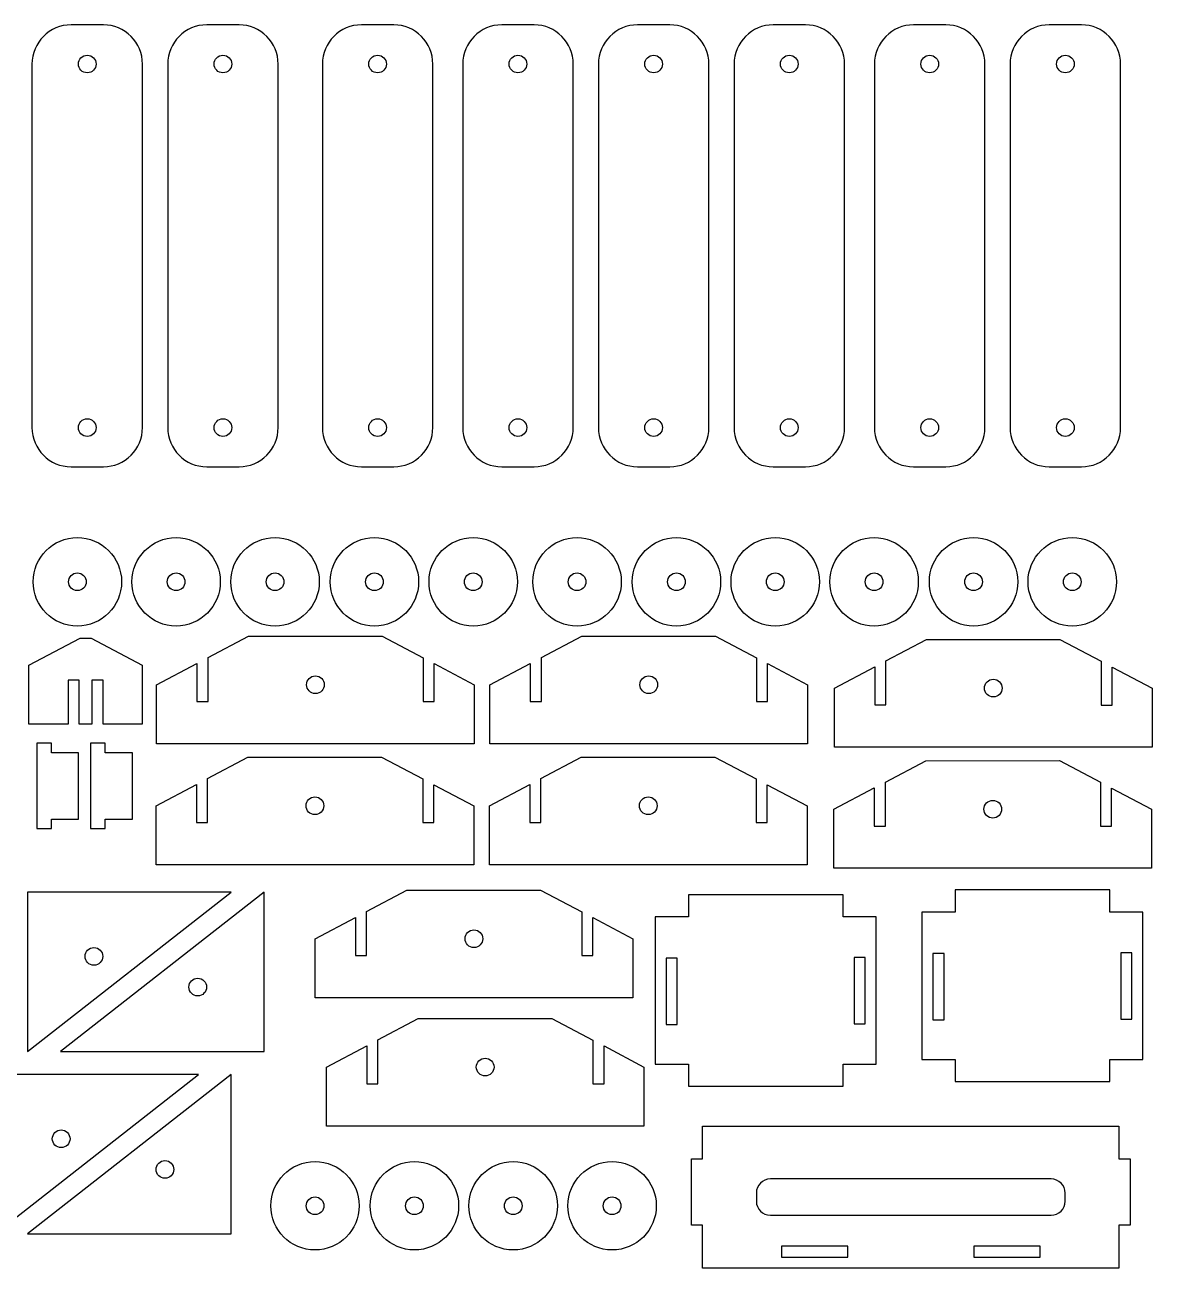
# Model space of a CAD drawing. Extents: x -52.4 to 45, y -15.4 to 14.2.
# Drawn here: x -32.98 to -7.48, y -14.05 to 14.08 of the extents above; entities that cross this region are included whole.
import ezdxf

# ---------------------------------------------------------------- set-up
doc = ezdxf.new("R2010")
doc.units = 0
doc.header["$MEASUREMENT"] = 0
doc.layers.add('CAMADA_1', color=7, linetype='CONTINUOUS')

msp = doc.modelspace()

# ---------------------------------------------------------------- linework, layer by layer
at = {"layer": 'CAMADA_1', "color": 250}
for points in [[(-14.22467, -8.5248), (-13.97467, -8.5248), (-13.97467, -7.0248), (-14.22467, -7.0248), (-14.22467, -8.5248)], [(-12.44217, -8.43219), (-12.19217, -8.43219), (-12.19217, -6.93219), (-12.44217, -6.93219), (-12.44217, -8.43219)], [(-8.19217, -8.41896), (-7.94217, -8.41896), (-7.94217, -6.91896), (-8.19217, -6.91896), (-8.19217, -8.41896)], [(-18.47467, -8.53803), (-18.22467, -8.53803), (-18.22467, -7.03803), (-18.47467, -7.03803), (-18.47467, -8.53803)]]:
    msp.add_lwpolyline(points, close=True, dxfattribs=at)
for centre, major_axis in [((-31.57265, 13.19537), (0, 0.2)), ((-28.50348, 13.19537), (0, 0.2)), ((-25.00452, 13.19537), (0, 0.2)), ((-21.82952, 13.19537), (0, 0.2)), ((-18.76035, 13.19537), (0, 0.2)), ((-15.69119, 13.19537), (0, 0.2)), ((-12.51619, 13.19537), (0, 0.2)), ((-9.44702, 13.19537), (0, 0.2)), ((-31.57265, 4.9667), (0, 0.2)), ((-28.50348, 4.9667), (0, 0.2)), ((-25.00452, 4.9667), (0, 0.2)), ((-21.82952, 4.9667), (0, 0.2)), ((-18.76035, 4.9667), (0, 0.2)), ((-15.69119, 4.9667), (0, 0.2)), ((-12.51619, 4.9667), (0, 0.2)), ((-9.44702, 4.9667), (0, 0.2)), ((-31.79643, 1.47837), (0, 1)), ((-29.56225, 1.47837), (0, 1)), ((-27.32497, 1.47837), (0, 1)), ((-25.07601, 1.47837), (0, 1)), ((-22.84183, 1.47837), (0, 1)), ((-20.4933, 1.47837), (0, 1)), ((-18.24434, 1.47837), (0, 1)), ((-16.01016, 1.47837), (0, 1)), ((-13.77288, 1.47837), (0, 1)), ((-11.52392, 1.47837), (0, 1)), ((-9.28974, 1.47837), (0, 1)), ((-31.79643, 1.47837), (0, 0.2)), ((-29.56225, 1.47837), (0, 0.2)), ((-27.32497, 1.47837), (0, 0.2)), ((-25.07601, 1.47837), (0, 0.2)), ((-22.84183, 1.47837), (0, 0.2)), ((-20.4933, 1.47837), (0, 0.2)), ((-18.24434, 1.47837), (0, 0.2)), ((-16.01016, 1.47837), (0, 0.2)), ((-13.77288, 1.47837), (0, 0.2)), ((-11.52392, 1.47837), (0, 0.2)), ((-9.28974, 1.47837), (0, 0.2)), ((-26.41115, -0.84936), (0, 0.2)), ((-18.87053, -0.84936), (0, 0.2)), ((-11.0768, -0.92728), (0, 0.2)), ((-26.42281, -3.58936), (0, 0.2)), ((-18.88219, -3.58936), (0, 0.2)), ((-11.08846, -3.66728), (0, 0.2)), ((-22.82618, -6.59775), (0, 0.2)), ((-31.42189, -6.99772), (0, 0.2)), ((-29.07328, -7.69192), (0, 0.2)), ((-22.57137, -9.50208), (0, 0.2)), ((-32.16274, -11.12522), (0, 0.2)), ((-29.81413, -11.81942), (0, 0.2)), ((-26.42058, -12.64118), (0, 1)), ((-24.17162, -12.64118), (0, 1)), ((-21.93744, -12.64118), (0, 1)), ((-19.70016, -12.64118), (0, 1)), ((-26.42058, -12.64118), (0, 0.2)), ((-24.17162, -12.64118), (0, 0.2)), ((-21.93744, -12.64118), (0, 0.2)), ((-19.70016, -12.64118), (0, 0.2))]:
    msp.add_ellipse(centre, major_axis=major_axis, ratio=1, dxfattribs=at)
for points, knots in [([(-31.93699, 14.08104), (-31.93699, 14.08104), (-31.20831, 14.08104), (-31.20831, 14.08104), (-31.20831, 14.08104), (-30.72119, 14.08104), (-30.32265, 13.6825), (-30.32265, 13.19538), (-30.32265, 13.19538), (-30.32265, 13.19538), (-30.32265, 4.9667), (-30.32265, 4.9667), (-30.32265, 4.9667), (-30.32265, 4.47958), (-30.72119, 4.08104), (-31.20831, 4.08104), (-31.20831, 4.08104), (-31.20831, 4.08104), (-31.93699, 4.08104), (-31.93699, 4.08104), (-31.93699, 4.08104), (-32.42411, 4.08104), (-32.82265, 4.47958), (-32.82265, 4.9667), (-32.82265, 4.9667), (-32.82265, 4.9667), (-32.82265, 13.19538), (-32.82265, 13.19538), (-32.82265, 13.19538), (-32.82265, 13.6825), (-32.42411, 14.08104), (-31.93699, 14.08104)], [0, 0, 0, 0, 0.11111111, 0.11111111, 0.11111111, 0.11111111, 0.22222222, 0.22222222, 0.22222222, 0.22222222, 0.33333333, 0.33333333, 0.33333333, 0.33333333, 0.44444444, 0.44444444, 0.44444444, 0.44444444, 0.55555556, 0.55555556, 0.55555556, 0.55555556, 0.66666667, 0.66666667, 0.66666667, 0.66666667, 0.77777778, 0.77777778, 0.77777778, 0.77777778, 1, 1, 1, 1]), ([(-28.86782, 14.08104), (-28.86782, 14.08104), (-28.13914, 14.08104), (-28.13914, 14.08104), (-28.13914, 14.08104), (-27.65202, 14.08104), (-27.25348, 13.6825), (-27.25348, 13.19538), (-27.25348, 13.19538), (-27.25348, 13.19538), (-27.25348, 4.9667), (-27.25348, 4.9667), (-27.25348, 4.9667), (-27.25348, 4.47958), (-27.65202, 4.08104), (-28.13914, 4.08104), (-28.13914, 4.08104), (-28.13914, 4.08104), (-28.86782, 4.08104), (-28.86782, 4.08104), (-28.86782, 4.08104), (-29.35494, 4.08104), (-29.75348, 4.47958), (-29.75348, 4.9667), (-29.75348, 4.9667), (-29.75348, 4.9667), (-29.75348, 13.19538), (-29.75348, 13.19538), (-29.75348, 13.19538), (-29.75348, 13.6825), (-29.35494, 14.08104), (-28.86782, 14.08104)], [0, 0, 0, 0, 0.11111111, 0.11111111, 0.11111111, 0.11111111, 0.22222222, 0.22222222, 0.22222222, 0.22222222, 0.33333333, 0.33333333, 0.33333333, 0.33333333, 0.44444444, 0.44444444, 0.44444444, 0.44444444, 0.55555556, 0.55555556, 0.55555556, 0.55555556, 0.66666667, 0.66666667, 0.66666667, 0.66666667, 0.77777778, 0.77777778, 0.77777778, 0.77777778, 1, 1, 1, 1]), ([(-25.36886, 14.08104), (-25.36886, 14.08104), (-24.64018, 14.08104), (-24.64018, 14.08104), (-24.64018, 14.08104), (-24.15306, 14.08104), (-23.75452, 13.6825), (-23.75452, 13.19538), (-23.75452, 13.19538), (-23.75452, 13.19538), (-23.75452, 4.9667), (-23.75452, 4.9667), (-23.75452, 4.9667), (-23.75452, 4.47958), (-24.15306, 4.08104), (-24.64018, 4.08104), (-24.64018, 4.08104), (-24.64018, 4.08104), (-25.36886, 4.08104), (-25.36886, 4.08104), (-25.36886, 4.08104), (-25.85598, 4.08104), (-26.25452, 4.47958), (-26.25452, 4.9667), (-26.25452, 4.9667), (-26.25452, 4.9667), (-26.25452, 13.19538), (-26.25452, 13.19538), (-26.25452, 13.19538), (-26.25452, 13.6825), (-25.85598, 14.08104), (-25.36886, 14.08104)], [0, 0, 0, 0, 0.11111111, 0.11111111, 0.11111111, 0.11111111, 0.22222222, 0.22222222, 0.22222222, 0.22222222, 0.33333333, 0.33333333, 0.33333333, 0.33333333, 0.44444444, 0.44444444, 0.44444444, 0.44444444, 0.55555556, 0.55555556, 0.55555556, 0.55555556, 0.66666667, 0.66666667, 0.66666667, 0.66666667, 0.77777778, 0.77777778, 0.77777778, 0.77777778, 1, 1, 1, 1]), ([(-22.19386, 14.08104), (-22.19386, 14.08104), (-21.46518, 14.08104), (-21.46518, 14.08104), (-21.46518, 14.08104), (-20.97806, 14.08104), (-20.57952, 13.6825), (-20.57952, 13.19538), (-20.57952, 13.19538), (-20.57952, 13.19538), (-20.57952, 4.9667), (-20.57952, 4.9667), (-20.57952, 4.9667), (-20.57952, 4.47958), (-20.97806, 4.08104), (-21.46518, 4.08104), (-21.46518, 4.08104), (-21.46518, 4.08104), (-22.19386, 4.08104), (-22.19386, 4.08104), (-22.19386, 4.08104), (-22.68098, 4.08104), (-23.07952, 4.47958), (-23.07952, 4.9667), (-23.07952, 4.9667), (-23.07952, 4.9667), (-23.07952, 13.19538), (-23.07952, 13.19538), (-23.07952, 13.19538), (-23.07952, 13.6825), (-22.68098, 14.08104), (-22.19386, 14.08104)], [0, 0, 0, 0, 0.11111111, 0.11111111, 0.11111111, 0.11111111, 0.22222222, 0.22222222, 0.22222222, 0.22222222, 0.33333333, 0.33333333, 0.33333333, 0.33333333, 0.44444444, 0.44444444, 0.44444444, 0.44444444, 0.55555556, 0.55555556, 0.55555556, 0.55555556, 0.66666667, 0.66666667, 0.66666667, 0.66666667, 0.77777778, 0.77777778, 0.77777778, 0.77777778, 1, 1, 1, 1]), ([(-19.12469, 14.08104), (-19.12469, 14.08104), (-18.39601, 14.08104), (-18.39601, 14.08104), (-18.39601, 14.08104), (-17.90889, 14.08104), (-17.51035, 13.6825), (-17.51035, 13.19538), (-17.51035, 13.19538), (-17.51035, 13.19538), (-17.51035, 4.9667), (-17.51035, 4.9667), (-17.51035, 4.9667), (-17.51035, 4.47958), (-17.90889, 4.08104), (-18.39601, 4.08104), (-18.39601, 4.08104), (-18.39601, 4.08104), (-19.12469, 4.08104), (-19.12469, 4.08104), (-19.12469, 4.08104), (-19.61181, 4.08104), (-20.01035, 4.47958), (-20.01035, 4.9667), (-20.01035, 4.9667), (-20.01035, 4.9667), (-20.01035, 13.19538), (-20.01035, 13.19538), (-20.01035, 13.19538), (-20.01035, 13.6825), (-19.61181, 14.08104), (-19.12469, 14.08104)], [0, 0, 0, 0, 0.11111111, 0.11111111, 0.11111111, 0.11111111, 0.22222222, 0.22222222, 0.22222222, 0.22222222, 0.33333333, 0.33333333, 0.33333333, 0.33333333, 0.44444444, 0.44444444, 0.44444444, 0.44444444, 0.55555556, 0.55555556, 0.55555556, 0.55555556, 0.66666667, 0.66666667, 0.66666667, 0.66666667, 0.77777778, 0.77777778, 0.77777778, 0.77777778, 1, 1, 1, 1]), ([(-16.05553, 14.08104), (-16.05553, 14.08104), (-15.32685, 14.08104), (-15.32685, 14.08104), (-15.32685, 14.08104), (-14.83973, 14.08104), (-14.44119, 13.6825), (-14.44119, 13.19538), (-14.44119, 13.19538), (-14.44119, 13.19538), (-14.44119, 4.9667), (-14.44119, 4.9667), (-14.44119, 4.9667), (-14.44119, 4.47958), (-14.83973, 4.08104), (-15.32685, 4.08104), (-15.32685, 4.08104), (-15.32685, 4.08104), (-16.05553, 4.08104), (-16.05553, 4.08104), (-16.05553, 4.08104), (-16.54265, 4.08104), (-16.94119, 4.47958), (-16.94119, 4.9667), (-16.94119, 4.9667), (-16.94119, 4.9667), (-16.94119, 13.19538), (-16.94119, 13.19538), (-16.94119, 13.19538), (-16.94119, 13.6825), (-16.54265, 14.08104), (-16.05553, 14.08104)], [0, 0, 0, 0, 0.11111111, 0.11111111, 0.11111111, 0.11111111, 0.22222222, 0.22222222, 0.22222222, 0.22222222, 0.33333333, 0.33333333, 0.33333333, 0.33333333, 0.44444444, 0.44444444, 0.44444444, 0.44444444, 0.55555556, 0.55555556, 0.55555556, 0.55555556, 0.66666667, 0.66666667, 0.66666667, 0.66666667, 0.77777778, 0.77777778, 0.77777778, 0.77777778, 1, 1, 1, 1]), ([(-12.88053, 14.08104), (-12.88053, 14.08104), (-12.15185, 14.08104), (-12.15185, 14.08104), (-12.15185, 14.08104), (-11.66473, 14.08104), (-11.26619, 13.6825), (-11.26619, 13.19538), (-11.26619, 13.19538), (-11.26619, 13.19538), (-11.26619, 4.9667), (-11.26619, 4.9667), (-11.26619, 4.9667), (-11.26619, 4.47958), (-11.66473, 4.08104), (-12.15185, 4.08104), (-12.15185, 4.08104), (-12.15185, 4.08104), (-12.88053, 4.08104), (-12.88053, 4.08104), (-12.88053, 4.08104), (-13.36765, 4.08104), (-13.76619, 4.47958), (-13.76619, 4.9667), (-13.76619, 4.9667), (-13.76619, 4.9667), (-13.76619, 13.19538), (-13.76619, 13.19538), (-13.76619, 13.19538), (-13.76619, 13.6825), (-13.36765, 14.08104), (-12.88053, 14.08104)], [0, 0, 0, 0, 0.11111111, 0.11111111, 0.11111111, 0.11111111, 0.22222222, 0.22222222, 0.22222222, 0.22222222, 0.33333333, 0.33333333, 0.33333333, 0.33333333, 0.44444444, 0.44444444, 0.44444444, 0.44444444, 0.55555556, 0.55555556, 0.55555556, 0.55555556, 0.66666667, 0.66666667, 0.66666667, 0.66666667, 0.77777778, 0.77777778, 0.77777778, 0.77777778, 1, 1, 1, 1]), ([(-9.81136, 14.08104), (-9.81136, 14.08104), (-9.08268, 14.08104), (-9.08268, 14.08104), (-9.08268, 14.08104), (-8.59556, 14.08104), (-8.19702, 13.6825), (-8.19702, 13.19538), (-8.19702, 13.19538), (-8.19702, 13.19538), (-8.19702, 4.9667), (-8.19702, 4.9667), (-8.19702, 4.9667), (-8.19702, 4.47958), (-8.59556, 4.08104), (-9.08268, 4.08104), (-9.08268, 4.08104), (-9.08268, 4.08104), (-9.81136, 4.08104), (-9.81136, 4.08104), (-9.81136, 4.08104), (-10.29848, 4.08104), (-10.69702, 4.47958), (-10.69702, 4.9667), (-10.69702, 4.9667), (-10.69702, 4.9667), (-10.69702, 13.19538), (-10.69702, 13.19538), (-10.69702, 13.19538), (-10.69702, 13.6825), (-10.29848, 14.08104), (-9.81136, 14.08104)], [0, 0, 0, 0, 0.11111111, 0.11111111, 0.11111111, 0.11111111, 0.22222222, 0.22222222, 0.22222222, 0.22222222, 0.33333333, 0.33333333, 0.33333333, 0.33333333, 0.44444444, 0.44444444, 0.44444444, 0.44444444, 0.55555556, 0.55555556, 0.55555556, 0.55555556, 0.66666667, 0.66666667, 0.66666667, 0.66666667, 0.77777778, 0.77777778, 0.77777778, 0.77777778, 1, 1, 1, 1]), ([(-32.89377, -1.74357), (-32.89377, -1.74357), (-32.00522, -1.74357), (-32.00522, -1.74357), (-32.00522, -1.74357), (-32.00522, -1.74357), (-32.00522, -0.74991), (-32.00522, -0.74991), (-32.00522, -0.74991), (-32.00522, -0.74991), (-31.75522, -0.74991), (-31.75522, -0.74991), (-31.75522, -0.74991), (-31.75522, -0.74991), (-31.75522, -1.74357), (-31.75522, -1.74357), (-31.75522, -1.74357), (-31.75522, -1.74357), (-31.46522, -1.74357), (-31.46522, -1.74357), (-31.46522, -1.74357), (-31.46522, -1.74357), (-31.46522, -0.74991), (-31.46522, -0.74991), (-31.46522, -0.74991), (-31.46522, -0.74991), (-31.21522, -0.74991), (-31.21522, -0.74991), (-31.21522, -0.74991), (-31.21522, -0.74991), (-31.21522, -1.74357), (-31.21522, -1.74357), (-31.21522, -1.74357), (-31.21522, -1.74357), (-30.32671, -1.74358), (-30.32671, -1.74358), (-30.32671, -1.74358), (-30.32671, -1.74358), (-30.32671, -0.40748), (-30.32671, -0.40748), (-30.32671, -0.40748), (-30.32671, -0.40748), (-31.48524, 0.20374), (-31.48524, 0.20374), (-31.48524, 0.20374), (-31.48524, 0.20374), (-31.73524, 0.20374), (-31.73524, 0.20374), (-31.73524, 0.20374), (-31.73524, 0.20374), (-32.89377, -0.40748), (-32.89377, -0.40748), (-32.89377, -0.40748), (-32.89377, -0.40748), (-32.89377, -1.74357), (-32.89377, -1.74357)], [0, 0, 0, 0, 0.06666667, 0.06666667, 0.06666667, 0.06666667, 0.13333333, 0.13333333, 0.13333333, 0.13333333, 0.2, 0.2, 0.2, 0.2, 0.26666667, 0.26666667, 0.26666667, 0.26666667, 0.33333333, 0.33333333, 0.33333333, 0.33333333, 0.4, 0.4, 0.4, 0.4, 0.46666667, 0.46666667, 0.46666667, 0.46666667, 0.53333333, 0.53333333, 0.53333333, 0.53333333, 0.6, 0.6, 0.6, 0.6, 0.66666667, 0.66666667, 0.66666667, 0.66666667, 0.73333333, 0.73333333, 0.73333333, 0.73333333, 0.8, 0.8, 0.8, 0.8, 0.86666667, 0.86666667, 0.86666667, 0.86666667, 1, 1, 1, 1]), ([(-30.00375, -2.18543), (-30.00375, -2.18543), (-22.81854, -2.18544), (-22.81854, -2.18544), (-22.81854, -2.18544), (-22.81854, -2.18544), (-22.81855, -0.84935), (-22.81855, -0.84935), (-22.81855, -0.84935), (-22.81855, -0.84935), (-23.7228, -0.37228), (-23.7228, -0.37228), (-23.7228, -0.37228), (-23.7228, -0.37228), (-23.7228, -1.23166), (-23.7228, -1.23166), (-23.7228, -1.23166), (-23.7228, -1.23166), (-23.9728, -1.23166), (-23.9728, -1.23166), (-23.9728, -1.23166), (-23.9728, -1.23166), (-23.9728, -0.24038), (-23.9728, -0.24038), (-23.9728, -0.24038), (-23.9728, -0.24038), (-24.90302, 0.25039), (-24.90302, 0.25039), (-24.90302, 0.25039), (-24.90302, 0.25039), (-27.92589, 0.24874), (-27.92589, 0.24874), (-27.92589, 0.24874), (-27.92589, 0.24874), (-28.84106, -0.2349), (-28.84106, -0.2349), (-28.84106, -0.2349), (-28.84106, -0.2349), (-28.84106, -1.23018), (-28.84106, -1.23018), (-28.84106, -1.23018), (-28.84106, -1.23018), (-29.09106, -1.23018), (-29.09106, -1.23018), (-29.09106, -1.23018), (-29.09106, -1.23018), (-29.09106, -0.36702), (-29.09106, -0.36702), (-29.09106, -0.36702), (-29.09106, -0.36702), (-30.00375, -0.84935), (-30.00375, -0.84935), (-30.00375, -0.84935), (-30.00375, -0.84935), (-30.00375, -2.18543), (-30.00375, -2.18543)], [0, 0, 0, 0, 0.06666667, 0.06666667, 0.06666667, 0.06666667, 0.13333333, 0.13333333, 0.13333333, 0.13333333, 0.2, 0.2, 0.2, 0.2, 0.26666667, 0.26666667, 0.26666667, 0.26666667, 0.33333333, 0.33333333, 0.33333333, 0.33333333, 0.4, 0.4, 0.4, 0.4, 0.46666667, 0.46666667, 0.46666667, 0.46666667, 0.53333333, 0.53333333, 0.53333333, 0.53333333, 0.6, 0.6, 0.6, 0.6, 0.66666667, 0.66666667, 0.66666667, 0.66666667, 0.73333333, 0.73333333, 0.73333333, 0.73333333, 0.8, 0.8, 0.8, 0.8, 0.86666667, 0.86666667, 0.86666667, 0.86666667, 1, 1, 1, 1]), ([(-22.46313, -2.18543), (-22.46313, -2.18543), (-15.27792, -2.18544), (-15.27792, -2.18544), (-15.27792, -2.18544), (-15.27792, -2.18544), (-15.27793, -0.84935), (-15.27793, -0.84935), (-15.27793, -0.84935), (-15.27793, -0.84935), (-16.18218, -0.37228), (-16.18218, -0.37228), (-16.18218, -0.37228), (-16.18218, -0.37228), (-16.18218, -1.23166), (-16.18218, -1.23166), (-16.18218, -1.23166), (-16.18218, -1.23166), (-16.43218, -1.23166), (-16.43218, -1.23166), (-16.43218, -1.23166), (-16.43218, -1.23166), (-16.43218, -0.24038), (-16.43218, -0.24038), (-16.43218, -0.24038), (-16.43218, -0.24038), (-17.3624, 0.25039), (-17.3624, 0.25039), (-17.3624, 0.25039), (-17.3624, 0.25039), (-20.38527, 0.24874), (-20.38527, 0.24874), (-20.38527, 0.24874), (-20.38527, 0.24874), (-21.30044, -0.2349), (-21.30044, -0.2349), (-21.30044, -0.2349), (-21.30044, -0.2349), (-21.30044, -1.23018), (-21.30044, -1.23018), (-21.30044, -1.23018), (-21.30044, -1.23018), (-21.55044, -1.23018), (-21.55044, -1.23018), (-21.55044, -1.23018), (-21.55044, -1.23018), (-21.55044, -0.36702), (-21.55044, -0.36702), (-21.55044, -0.36702), (-21.55044, -0.36702), (-22.46313, -0.84935), (-22.46313, -0.84935), (-22.46313, -0.84935), (-22.46313, -0.84935), (-22.46313, -2.18543), (-22.46313, -2.18543)], [0, 0, 0, 0, 0.06666667, 0.06666667, 0.06666667, 0.06666667, 0.13333333, 0.13333333, 0.13333333, 0.13333333, 0.2, 0.2, 0.2, 0.2, 0.26666667, 0.26666667, 0.26666667, 0.26666667, 0.33333333, 0.33333333, 0.33333333, 0.33333333, 0.4, 0.4, 0.4, 0.4, 0.46666667, 0.46666667, 0.46666667, 0.46666667, 0.53333333, 0.53333333, 0.53333333, 0.53333333, 0.6, 0.6, 0.6, 0.6, 0.66666667, 0.66666667, 0.66666667, 0.66666667, 0.73333333, 0.73333333, 0.73333333, 0.73333333, 0.8, 0.8, 0.8, 0.8, 0.86666667, 0.86666667, 0.86666667, 0.86666667, 1, 1, 1, 1]), ([(-14.6694, -2.26335), (-14.6694, -2.26335), (-7.48419, -2.26336), (-7.48419, -2.26336), (-7.48419, -2.26336), (-7.48419, -2.26336), (-7.4842, -0.92727), (-7.4842, -0.92727), (-7.4842, -0.92727), (-7.4842, -0.92727), (-8.38845, -0.4502), (-8.38845, -0.4502), (-8.38845, -0.4502), (-8.38845, -0.4502), (-8.38845, -1.30958), (-8.38845, -1.30958), (-8.38845, -1.30958), (-8.38845, -1.30958), (-8.63845, -1.30958), (-8.63845, -1.30958), (-8.63845, -1.30958), (-8.63845, -1.30958), (-8.63845, -0.3183), (-8.63845, -0.3183), (-8.63845, -0.3183), (-8.63845, -0.3183), (-9.56867, 0.17247), (-9.56867, 0.17247), (-9.56867, 0.17247), (-9.56867, 0.17247), (-12.59154, 0.17082), (-12.59154, 0.17082), (-12.59154, 0.17082), (-12.59154, 0.17082), (-13.50671, -0.31282), (-13.50671, -0.31282), (-13.50671, -0.31282), (-13.50671, -0.31282), (-13.50671, -1.3081), (-13.50671, -1.3081), (-13.50671, -1.3081), (-13.50671, -1.3081), (-13.75671, -1.3081), (-13.75671, -1.3081), (-13.75671, -1.3081), (-13.75671, -1.3081), (-13.75671, -0.44494), (-13.75671, -0.44494), (-13.75671, -0.44494), (-13.75671, -0.44494), (-14.6694, -0.92727), (-14.6694, -0.92727), (-14.6694, -0.92727), (-14.6694, -0.92727), (-14.6694, -2.26335), (-14.6694, -2.26335)], [0, 0, 0, 0, 0.06666667, 0.06666667, 0.06666667, 0.06666667, 0.13333333, 0.13333333, 0.13333333, 0.13333333, 0.2, 0.2, 0.2, 0.2, 0.26666667, 0.26666667, 0.26666667, 0.26666667, 0.33333333, 0.33333333, 0.33333333, 0.33333333, 0.4, 0.4, 0.4, 0.4, 0.46666667, 0.46666667, 0.46666667, 0.46666667, 0.53333333, 0.53333333, 0.53333333, 0.53333333, 0.6, 0.6, 0.6, 0.6, 0.66666667, 0.66666667, 0.66666667, 0.66666667, 0.73333333, 0.73333333, 0.73333333, 0.73333333, 0.8, 0.8, 0.8, 0.8, 0.86666667, 0.86666667, 0.86666667, 0.86666667, 1, 1, 1, 1]), ([(-32.38188, -2.39455), (-32.38188, -2.39455), (-31.76876, -2.39455), (-31.76876, -2.39455), (-31.76876, -2.39455), (-31.76876, -2.39455), (-31.76876, -3.89455), (-31.76876, -3.89455), (-31.76876, -3.89455), (-31.76876, -3.89455), (-32.38188, -3.89455), (-32.38188, -3.89455), (-32.38188, -3.89455), (-32.38188, -3.89455), (-32.38188, -4.10367), (-32.38188, -4.10367), (-32.38188, -4.10367), (-32.38188, -4.10367), (-32.71261, -4.10367), (-32.71261, -4.10367), (-32.71261, -4.10367), (-32.71261, -4.10367), (-32.71261, -2.17221), (-32.71261, -2.17221), (-32.71261, -2.17221), (-32.71261, -2.17221), (-32.38188, -2.17221), (-32.38188, -2.17221), (-32.38188, -2.17221), (-32.38188, -2.17221), (-32.38188, -2.39455), (-32.38188, -2.39455)], [0, 0, 0, 0, 0.11111111, 0.11111111, 0.11111111, 0.11111111, 0.22222222, 0.22222222, 0.22222222, 0.22222222, 0.33333333, 0.33333333, 0.33333333, 0.33333333, 0.44444444, 0.44444444, 0.44444444, 0.44444444, 0.55555556, 0.55555556, 0.55555556, 0.55555556, 0.66666667, 0.66666667, 0.66666667, 0.66666667, 0.77777778, 0.77777778, 0.77777778, 0.77777778, 1, 1, 1, 1]), ([(-31.16477, -2.39455), (-31.16477, -2.39455), (-30.55165, -2.39455), (-30.55165, -2.39455), (-30.55165, -2.39455), (-30.55165, -2.39455), (-30.55165, -3.89455), (-30.55165, -3.89455), (-30.55165, -3.89455), (-30.55165, -3.89455), (-31.16477, -3.89455), (-31.16477, -3.89455), (-31.16477, -3.89455), (-31.16477, -3.89455), (-31.16477, -4.10367), (-31.16477, -4.10367), (-31.16477, -4.10367), (-31.16477, -4.10367), (-31.4955, -4.10367), (-31.4955, -4.10367), (-31.4955, -4.10367), (-31.4955, -4.10367), (-31.4955, -2.17221), (-31.4955, -2.17221), (-31.4955, -2.17221), (-31.4955, -2.17221), (-31.16477, -2.17221), (-31.16477, -2.17221), (-31.16477, -2.17221), (-31.16477, -2.17221), (-31.16477, -2.39455), (-31.16477, -2.39455)], [0, 0, 0, 0, 0.11111111, 0.11111111, 0.11111111, 0.11111111, 0.22222222, 0.22222222, 0.22222222, 0.22222222, 0.33333333, 0.33333333, 0.33333333, 0.33333333, 0.44444444, 0.44444444, 0.44444444, 0.44444444, 0.55555556, 0.55555556, 0.55555556, 0.55555556, 0.66666667, 0.66666667, 0.66666667, 0.66666667, 0.77777778, 0.77777778, 0.77777778, 0.77777778, 1, 1, 1, 1]), ([(-30.01541, -4.92543), (-30.01541, -4.92543), (-22.8302, -4.92544), (-22.8302, -4.92544), (-22.8302, -4.92544), (-22.8302, -4.92544), (-22.83021, -3.58935), (-22.83021, -3.58935), (-22.83021, -3.58935), (-22.83021, -3.58935), (-23.73446, -3.11228), (-23.73446, -3.11228), (-23.73446, -3.11228), (-23.73446, -3.11228), (-23.73446, -3.97166), (-23.73446, -3.97166), (-23.73446, -3.97166), (-23.73446, -3.97166), (-23.98446, -3.97166), (-23.98446, -3.97166), (-23.98446, -3.97166), (-23.98446, -3.97166), (-23.98446, -2.98038), (-23.98446, -2.98038), (-23.98446, -2.98038), (-23.98446, -2.98038), (-24.91468, -2.48961), (-24.91468, -2.48961), (-24.91468, -2.48961), (-24.91468, -2.48961), (-27.93755, -2.49126), (-27.93755, -2.49126), (-27.93755, -2.49126), (-27.93755, -2.49126), (-28.85272, -2.9749), (-28.85272, -2.9749), (-28.85272, -2.9749), (-28.85272, -2.9749), (-28.85272, -3.97018), (-28.85272, -3.97018), (-28.85272, -3.97018), (-28.85272, -3.97018), (-29.10272, -3.97018), (-29.10272, -3.97018), (-29.10272, -3.97018), (-29.10272, -3.97018), (-29.10272, -3.10702), (-29.10272, -3.10702), (-29.10272, -3.10702), (-29.10272, -3.10702), (-30.01541, -3.58935), (-30.01541, -3.58935), (-30.01541, -3.58935), (-30.01541, -3.58935), (-30.01541, -4.92543), (-30.01541, -4.92543)], [0, 0, 0, 0, 0.06666667, 0.06666667, 0.06666667, 0.06666667, 0.13333333, 0.13333333, 0.13333333, 0.13333333, 0.2, 0.2, 0.2, 0.2, 0.26666667, 0.26666667, 0.26666667, 0.26666667, 0.33333333, 0.33333333, 0.33333333, 0.33333333, 0.4, 0.4, 0.4, 0.4, 0.46666667, 0.46666667, 0.46666667, 0.46666667, 0.53333333, 0.53333333, 0.53333333, 0.53333333, 0.6, 0.6, 0.6, 0.6, 0.66666667, 0.66666667, 0.66666667, 0.66666667, 0.73333333, 0.73333333, 0.73333333, 0.73333333, 0.8, 0.8, 0.8, 0.8, 0.86666667, 0.86666667, 0.86666667, 0.86666667, 1, 1, 1, 1]), ([(-22.47479, -4.92543), (-22.47479, -4.92543), (-15.28958, -4.92544), (-15.28958, -4.92544), (-15.28958, -4.92544), (-15.28958, -4.92544), (-15.28959, -3.58935), (-15.28959, -3.58935), (-15.28959, -3.58935), (-15.28959, -3.58935), (-16.19384, -3.11228), (-16.19384, -3.11228), (-16.19384, -3.11228), (-16.19384, -3.11228), (-16.19384, -3.97166), (-16.19384, -3.97166), (-16.19384, -3.97166), (-16.19384, -3.97166), (-16.44384, -3.97166), (-16.44384, -3.97166), (-16.44384, -3.97166), (-16.44384, -3.97166), (-16.44384, -2.98038), (-16.44384, -2.98038), (-16.44384, -2.98038), (-16.44384, -2.98038), (-17.37406, -2.48961), (-17.37406, -2.48961), (-17.37406, -2.48961), (-17.37406, -2.48961), (-20.39693, -2.49126), (-20.39693, -2.49126), (-20.39693, -2.49126), (-20.39693, -2.49126), (-21.3121, -2.9749), (-21.3121, -2.9749), (-21.3121, -2.9749), (-21.3121, -2.9749), (-21.3121, -3.97018), (-21.3121, -3.97018), (-21.3121, -3.97018), (-21.3121, -3.97018), (-21.5621, -3.97018), (-21.5621, -3.97018), (-21.5621, -3.97018), (-21.5621, -3.97018), (-21.5621, -3.10702), (-21.5621, -3.10702), (-21.5621, -3.10702), (-21.5621, -3.10702), (-22.47479, -3.58935), (-22.47479, -3.58935), (-22.47479, -3.58935), (-22.47479, -3.58935), (-22.47479, -4.92543), (-22.47479, -4.92543)], [0, 0, 0, 0, 0.06666667, 0.06666667, 0.06666667, 0.06666667, 0.13333333, 0.13333333, 0.13333333, 0.13333333, 0.2, 0.2, 0.2, 0.2, 0.26666667, 0.26666667, 0.26666667, 0.26666667, 0.33333333, 0.33333333, 0.33333333, 0.33333333, 0.4, 0.4, 0.4, 0.4, 0.46666667, 0.46666667, 0.46666667, 0.46666667, 0.53333333, 0.53333333, 0.53333333, 0.53333333, 0.6, 0.6, 0.6, 0.6, 0.66666667, 0.66666667, 0.66666667, 0.66666667, 0.73333333, 0.73333333, 0.73333333, 0.73333333, 0.8, 0.8, 0.8, 0.8, 0.86666667, 0.86666667, 0.86666667, 0.86666667, 1, 1, 1, 1]), ([(-14.68106, -5.00335), (-14.68106, -5.00335), (-7.49585, -5.00336), (-7.49585, -5.00336), (-7.49585, -5.00336), (-7.49585, -5.00336), (-7.49586, -3.66727), (-7.49586, -3.66727), (-7.49586, -3.66727), (-7.49586, -3.66727), (-8.40011, -3.1902), (-8.40011, -3.1902), (-8.40011, -3.1902), (-8.40011, -3.1902), (-8.40011, -4.04958), (-8.40011, -4.04958), (-8.40011, -4.04958), (-8.40011, -4.04958), (-8.65011, -4.04958), (-8.65011, -4.04958), (-8.65011, -4.04958), (-8.65011, -4.04958), (-8.65011, -3.0583), (-8.65011, -3.0583), (-8.65011, -3.0583), (-8.65011, -3.0583), (-9.58033, -2.56753), (-9.58033, -2.56753), (-9.58033, -2.56753), (-9.58033, -2.56753), (-12.6032, -2.56918), (-12.6032, -2.56918), (-12.6032, -2.56918), (-12.6032, -2.56918), (-13.51837, -3.05282), (-13.51837, -3.05282), (-13.51837, -3.05282), (-13.51837, -3.05282), (-13.51837, -4.0481), (-13.51837, -4.0481), (-13.51837, -4.0481), (-13.51837, -4.0481), (-13.76837, -4.0481), (-13.76837, -4.0481), (-13.76837, -4.0481), (-13.76837, -4.0481), (-13.76837, -3.18494), (-13.76837, -3.18494), (-13.76837, -3.18494), (-13.76837, -3.18494), (-14.68106, -3.66727), (-14.68106, -3.66727), (-14.68106, -3.66727), (-14.68106, -3.66727), (-14.68106, -5.00335), (-14.68106, -5.00335)], [0, 0, 0, 0, 0.06666667, 0.06666667, 0.06666667, 0.06666667, 0.13333333, 0.13333333, 0.13333333, 0.13333333, 0.2, 0.2, 0.2, 0.2, 0.26666667, 0.26666667, 0.26666667, 0.26666667, 0.33333333, 0.33333333, 0.33333333, 0.33333333, 0.4, 0.4, 0.4, 0.4, 0.46666667, 0.46666667, 0.46666667, 0.46666667, 0.53333333, 0.53333333, 0.53333333, 0.53333333, 0.6, 0.6, 0.6, 0.6, 0.66666667, 0.66666667, 0.66666667, 0.66666667, 0.73333333, 0.73333333, 0.73333333, 0.73333333, 0.8, 0.8, 0.8, 0.8, 0.86666667, 0.86666667, 0.86666667, 0.86666667, 1, 1, 1, 1]), ([(-32.92189, -5.54243), (-32.92189, -5.54243), (-28.3141, -5.54243), (-28.3141, -5.54243), (-28.3141, -5.54243), (-28.3141, -5.54243), (-32.92189, -9.14721), (-32.92189, -9.14721), (-32.92189, -9.14721), (-32.92189, -9.14721), (-32.92189, -5.54243), (-32.92189, -5.54243)], [0, 0, 0, 0, 0.25, 0.25, 0.25, 0.25, 0.5, 0.5, 0.5, 0.5, 1, 1, 1, 1]), ([(-27.57328, -9.14721), (-27.57328, -9.14721), (-32.18107, -9.14721), (-32.18107, -9.14721), (-32.18107, -9.14721), (-32.18107, -9.14721), (-27.57328, -5.54243), (-27.57328, -5.54243), (-27.57328, -5.54243), (-27.57328, -5.54243), (-27.57328, -9.14721), (-27.57328, -9.14721)], [0, 0, 0, 0, 0.25, 0.25, 0.25, 0.25, 0.5, 0.5, 0.5, 0.5, 1, 1, 1, 1]), ([(-26.41878, -7.93382), (-26.41878, -7.93382), (-19.23357, -7.93383), (-19.23357, -7.93383), (-19.23357, -7.93383), (-19.23357, -7.93383), (-19.23358, -6.59774), (-19.23358, -6.59774), (-19.23358, -6.59774), (-19.23358, -6.59774), (-20.13783, -6.12067), (-20.13783, -6.12067), (-20.13783, -6.12067), (-20.13783, -6.12067), (-20.13783, -6.98005), (-20.13783, -6.98005), (-20.13783, -6.98005), (-20.13783, -6.98005), (-20.38783, -6.98005), (-20.38783, -6.98005), (-20.38783, -6.98005), (-20.38783, -6.98005), (-20.38783, -5.98877), (-20.38783, -5.98877), (-20.38783, -5.98877), (-20.38783, -5.98877), (-21.31805, -5.498), (-21.31805, -5.498), (-21.31805, -5.498), (-21.31805, -5.498), (-24.34092, -5.49965), (-24.34092, -5.49965), (-24.34092, -5.49965), (-24.34092, -5.49965), (-25.25609, -5.98329), (-25.25609, -5.98329), (-25.25609, -5.98329), (-25.25609, -5.98329), (-25.25609, -6.97857), (-25.25609, -6.97857), (-25.25609, -6.97857), (-25.25609, -6.97857), (-25.50609, -6.97857), (-25.50609, -6.97857), (-25.50609, -6.97857), (-25.50609, -6.97857), (-25.50609, -6.11541), (-25.50609, -6.11541), (-25.50609, -6.11541), (-25.50609, -6.11541), (-26.41878, -6.59774), (-26.41878, -6.59774), (-26.41878, -6.59774), (-26.41878, -6.59774), (-26.41878, -7.93382), (-26.41878, -7.93382)], [0, 0, 0, 0, 0.06666667, 0.06666667, 0.06666667, 0.06666667, 0.13333333, 0.13333333, 0.13333333, 0.13333333, 0.2, 0.2, 0.2, 0.2, 0.26666667, 0.26666667, 0.26666667, 0.26666667, 0.33333333, 0.33333333, 0.33333333, 0.33333333, 0.4, 0.4, 0.4, 0.4, 0.46666667, 0.46666667, 0.46666667, 0.46666667, 0.53333333, 0.53333333, 0.53333333, 0.53333333, 0.6, 0.6, 0.6, 0.6, 0.66666667, 0.66666667, 0.66666667, 0.66666667, 0.73333333, 0.73333333, 0.73333333, 0.73333333, 0.8, 0.8, 0.8, 0.8, 0.86666667, 0.86666667, 0.86666667, 0.86666667, 1, 1, 1, 1]), ([(-18.72467, -6.10128), (-18.72467, -6.10128), (-17.97467, -6.10128), (-17.97467, -6.10128), (-17.97467, -6.10128), (-17.97467, -6.10128), (-17.97467, -5.60129), (-17.97467, -5.60129), (-17.97467, -5.60129), (-17.97467, -5.60129), (-14.47467, -5.60129), (-14.47467, -5.60129), (-14.47467, -5.60129), (-14.47467, -5.60129), (-14.47467, -6.10128), (-14.47467, -6.10128), (-14.47467, -6.10128), (-14.47467, -6.10128), (-13.72467, -6.10128), (-13.72467, -6.10128), (-13.72467, -6.10128), (-13.72467, -6.10128), (-13.72467, -9.43503), (-13.72467, -9.43503), (-13.72467, -9.43503), (-13.72467, -9.43503), (-14.47467, -9.43503), (-14.47467, -9.43503), (-14.47467, -9.43503), (-14.47467, -9.43503), (-14.47467, -9.93503), (-14.47467, -9.93503), (-14.47467, -9.93503), (-14.47467, -9.93503), (-17.97467, -9.93503), (-17.97467, -9.93503), (-17.97467, -9.93503), (-17.97467, -9.93503), (-17.97467, -9.43503), (-17.97467, -9.43503), (-17.97467, -9.43503), (-17.97467, -9.43503), (-18.72467, -9.43503), (-18.72467, -9.43503), (-18.72467, -9.43503), (-18.72467, -9.43503), (-18.72467, -6.10128), (-18.72467, -6.10128)], [0, 0, 0, 0, 0.07692308, 0.07692308, 0.07692308, 0.07692308, 0.15384615, 0.15384615, 0.15384615, 0.15384615, 0.23076923, 0.23076923, 0.23076923, 0.23076923, 0.30769231, 0.30769231, 0.30769231, 0.30769231, 0.38461538, 0.38461538, 0.38461538, 0.38461538, 0.46153846, 0.46153846, 0.46153846, 0.46153846, 0.53846154, 0.53846154, 0.53846154, 0.53846154, 0.61538462, 0.61538462, 0.61538462, 0.61538462, 0.69230769, 0.69230769, 0.69230769, 0.69230769, 0.76923077, 0.76923077, 0.76923077, 0.76923077, 0.84615385, 0.84615385, 0.84615385, 0.84615385, 1, 1, 1, 1]), ([(-12.69217, -5.99544), (-12.69217, -5.99544), (-11.94217, -5.99544), (-11.94217, -5.99544), (-11.94217, -5.99544), (-11.94217, -5.99544), (-11.94217, -5.49545), (-11.94217, -5.49545), (-11.94217, -5.49545), (-11.94217, -5.49545), (-8.44217, -5.49545), (-8.44217, -5.49545), (-8.44217, -5.49545), (-8.44217, -5.49545), (-8.44217, -5.99544), (-8.44217, -5.99544), (-8.44217, -5.99544), (-8.44217, -5.99544), (-7.69217, -5.99544), (-7.69217, -5.99544), (-7.69217, -5.99544), (-7.69217, -5.99544), (-7.69217, -9.32919), (-7.69217, -9.32919), (-7.69217, -9.32919), (-7.69217, -9.32919), (-8.44217, -9.32919), (-8.44217, -9.32919), (-8.44217, -9.32919), (-8.44217, -9.32919), (-8.44217, -9.82919), (-8.44217, -9.82919), (-8.44217, -9.82919), (-8.44217, -9.82919), (-11.94217, -9.82919), (-11.94217, -9.82919), (-11.94217, -9.82919), (-11.94217, -9.82919), (-11.94217, -9.32919), (-11.94217, -9.32919), (-11.94217, -9.32919), (-11.94217, -9.32919), (-12.69217, -9.32919), (-12.69217, -9.32919), (-12.69217, -9.32919), (-12.69217, -9.32919), (-12.69217, -5.99544), (-12.69217, -5.99544)], [0, 0, 0, 0, 0.07692308, 0.07692308, 0.07692308, 0.07692308, 0.15384615, 0.15384615, 0.15384615, 0.15384615, 0.23076923, 0.23076923, 0.23076923, 0.23076923, 0.30769231, 0.30769231, 0.30769231, 0.30769231, 0.38461538, 0.38461538, 0.38461538, 0.38461538, 0.46153846, 0.46153846, 0.46153846, 0.46153846, 0.53846154, 0.53846154, 0.53846154, 0.53846154, 0.61538462, 0.61538462, 0.61538462, 0.61538462, 0.69230769, 0.69230769, 0.69230769, 0.69230769, 0.76923077, 0.76923077, 0.76923077, 0.76923077, 0.84615385, 0.84615385, 0.84615385, 0.84615385, 1, 1, 1, 1]), ([(-26.16397, -10.83815), (-26.16397, -10.83815), (-18.97876, -10.83816), (-18.97876, -10.83816), (-18.97876, -10.83816), (-18.97876, -10.83816), (-18.97877, -9.50207), (-18.97877, -9.50207), (-18.97877, -9.50207), (-18.97877, -9.50207), (-19.88302, -9.025), (-19.88302, -9.025), (-19.88302, -9.025), (-19.88302, -9.025), (-19.88302, -9.88438), (-19.88302, -9.88438), (-19.88302, -9.88438), (-19.88302, -9.88438), (-20.13302, -9.88438), (-20.13302, -9.88438), (-20.13302, -9.88438), (-20.13302, -9.88438), (-20.13302, -8.8931), (-20.13302, -8.8931), (-20.13302, -8.8931), (-20.13302, -8.8931), (-21.06324, -8.40233), (-21.06324, -8.40233), (-21.06324, -8.40233), (-21.06324, -8.40233), (-24.08611, -8.40398), (-24.08611, -8.40398), (-24.08611, -8.40398), (-24.08611, -8.40398), (-25.00128, -8.88762), (-25.00128, -8.88762), (-25.00128, -8.88762), (-25.00128, -8.88762), (-25.00128, -9.8829), (-25.00128, -9.8829), (-25.00128, -9.8829), (-25.00128, -9.8829), (-25.25128, -9.8829), (-25.25128, -9.8829), (-25.25128, -9.8829), (-25.25128, -9.8829), (-25.25128, -9.01974), (-25.25128, -9.01974), (-25.25128, -9.01974), (-25.25128, -9.01974), (-26.16397, -9.50207), (-26.16397, -9.50207), (-26.16397, -9.50207), (-26.16397, -9.50207), (-26.16397, -10.83815), (-26.16397, -10.83815)], [0, 0, 0, 0, 0.06666667, 0.06666667, 0.06666667, 0.06666667, 0.13333333, 0.13333333, 0.13333333, 0.13333333, 0.2, 0.2, 0.2, 0.2, 0.26666667, 0.26666667, 0.26666667, 0.26666667, 0.33333333, 0.33333333, 0.33333333, 0.33333333, 0.4, 0.4, 0.4, 0.4, 0.46666667, 0.46666667, 0.46666667, 0.46666667, 0.53333333, 0.53333333, 0.53333333, 0.53333333, 0.6, 0.6, 0.6, 0.6, 0.66666667, 0.66666667, 0.66666667, 0.66666667, 0.73333333, 0.73333333, 0.73333333, 0.73333333, 0.8, 0.8, 0.8, 0.8, 0.86666667, 0.86666667, 0.86666667, 0.86666667, 1, 1, 1, 1]), ([(-33.66274, -9.66993), (-33.66274, -9.66993), (-29.05495, -9.66993), (-29.05495, -9.66993), (-29.05495, -9.66993), (-29.05495, -9.66993), (-33.66274, -13.27471), (-33.66274, -13.27471), (-33.66274, -13.27471), (-33.66274, -13.27471), (-33.66274, -9.66993), (-33.66274, -9.66993)], [0, 0, 0, 0, 0.25, 0.25, 0.25, 0.25, 0.5, 0.5, 0.5, 0.5, 1, 1, 1, 1]), ([(-28.31413, -13.27471), (-28.31413, -13.27471), (-32.92192, -13.27471), (-32.92192, -13.27471), (-32.92192, -13.27471), (-32.92192, -13.27471), (-28.31413, -9.66993), (-28.31413, -9.66993), (-28.31413, -9.66993), (-28.31413, -9.66993), (-28.31413, -13.27471), (-28.31413, -13.27471)], [0, 0, 0, 0, 0.25, 0.25, 0.25, 0.25, 0.5, 0.5, 0.5, 0.5, 1, 1, 1, 1]), ([(-8.23426, -10.83746), (-8.23426, -10.83746), (-17.65343, -10.83746), (-17.65343, -10.83746), (-17.65343, -10.83746), (-17.65343, -10.83746), (-17.65343, -11.58088), (-17.65343, -11.58088), (-17.65343, -11.58088), (-17.65343, -11.58088), (-17.90343, -11.58088), (-17.90343, -11.58088), (-17.90343, -11.58088), (-17.90343, -11.58088), (-17.90343, -13.08088), (-17.90343, -13.08088), (-17.90343, -13.08088), (-17.90343, -13.08088), (-17.65343, -13.08088), (-17.65343, -13.08088), (-17.65343, -13.08088), (-17.65343, -13.08088), (-17.65343, -14.05203), (-17.65343, -14.05203), (-17.65343, -14.05203), (-17.65343, -14.05203), (-8.23426, -14.05203), (-8.23426, -14.05203), (-8.23426, -14.05203), (-8.23426, -14.05203), (-8.23426, -13.08088), (-8.23426, -13.08088), (-8.23426, -13.08088), (-8.23426, -13.08088), (-7.98426, -13.08088), (-7.98426, -13.08088), (-7.98426, -13.08088), (-7.98426, -13.08088), (-7.98426, -11.58088), (-7.98426, -11.58088), (-7.98426, -11.58088), (-7.98426, -11.58088), (-8.23426, -11.58088), (-8.23426, -11.58088), (-8.23426, -11.58088), (-8.23426, -11.58088), (-8.23426, -10.83746), (-8.23426, -10.83746)], [0, 0, 0, 0, 0.07692308, 0.07692308, 0.07692308, 0.07692308, 0.15384615, 0.15384615, 0.15384615, 0.15384615, 0.23076923, 0.23076923, 0.23076923, 0.23076923, 0.30769231, 0.30769231, 0.30769231, 0.30769231, 0.38461538, 0.38461538, 0.38461538, 0.38461538, 0.46153846, 0.46153846, 0.46153846, 0.46153846, 0.53846154, 0.53846154, 0.53846154, 0.53846154, 0.61538462, 0.61538462, 0.61538462, 0.61538462, 0.69230769, 0.69230769, 0.69230769, 0.69230769, 0.76923077, 0.76923077, 0.76923077, 0.76923077, 0.84615385, 0.84615385, 0.84615385, 0.84615385, 1, 1, 1, 1]), ([(-16.11884, -12.03462), (-16.11884, -12.03462), (-9.76884, -12.03462), (-9.76884, -12.03462), (-9.76884, -12.03462), (-9.59421, -12.03462), (-9.45134, -12.17749), (-9.45134, -12.35212), (-9.45134, -12.35212), (-9.45134, -12.35212), (-9.45134, -12.53733), (-9.45134, -12.53733), (-9.45134, -12.53733), (-9.45134, -12.71196), (-9.59421, -12.85483), (-9.76884, -12.85483), (-9.76884, -12.85483), (-9.76884, -12.85483), (-16.11884, -12.85483), (-16.11884, -12.85483), (-16.11884, -12.85483), (-16.29347, -12.85483), (-16.43634, -12.71196), (-16.43634, -12.53733), (-16.43634, -12.53733), (-16.43634, -12.53733), (-16.43634, -12.35212), (-16.43634, -12.35212), (-16.43634, -12.35212), (-16.43634, -12.17749), (-16.29347, -12.03462), (-16.11884, -12.03462)], [0, 0, 0, 0, 0.11111111, 0.11111111, 0.11111111, 0.11111111, 0.22222222, 0.22222222, 0.22222222, 0.22222222, 0.33333333, 0.33333333, 0.33333333, 0.33333333, 0.44444444, 0.44444444, 0.44444444, 0.44444444, 0.55555556, 0.55555556, 0.55555556, 0.55555556, 0.66666667, 0.66666667, 0.66666667, 0.66666667, 0.77777778, 0.77777778, 0.77777778, 0.77777778, 1, 1, 1, 1]), ([(-15.86665, -13.80201), (-15.86665, -13.80201), (-15.86665, -13.55201), (-15.86665, -13.55201), (-15.86665, -13.55201), (-15.86665, -13.55201), (-14.36665, -13.55201), (-14.36665, -13.55201), (-14.36665, -13.55201), (-14.36665, -13.55201), (-14.36665, -13.80201), (-14.36665, -13.80201), (-14.36665, -13.80201), (-14.36665, -13.80201), (-15.86665, -13.80201), (-15.86665, -13.80201)], [0, 0, 0, 0, 0.2, 0.2, 0.2, 0.2, 0.4, 0.4, 0.4, 0.4, 0.6, 0.6, 0.6, 0.6, 1, 1, 1, 1]), ([(-11.51483, -13.80201), (-11.51483, -13.80201), (-11.51483, -13.55201), (-11.51483, -13.55201), (-11.51483, -13.55201), (-11.51483, -13.55201), (-10.01483, -13.55201), (-10.01483, -13.55201), (-10.01483, -13.55201), (-10.01483, -13.55201), (-10.01483, -13.80201), (-10.01483, -13.80201), (-10.01483, -13.80201), (-10.01483, -13.80201), (-11.51483, -13.80201), (-11.51483, -13.80201)], [0, 0, 0, 0, 0.2, 0.2, 0.2, 0.2, 0.4, 0.4, 0.4, 0.4, 0.6, 0.6, 0.6, 0.6, 1, 1, 1, 1])]:
    msp.add_open_spline(points, degree=3, knots=knots, dxfattribs=at)

doc.saveas('drawing.dxf')
